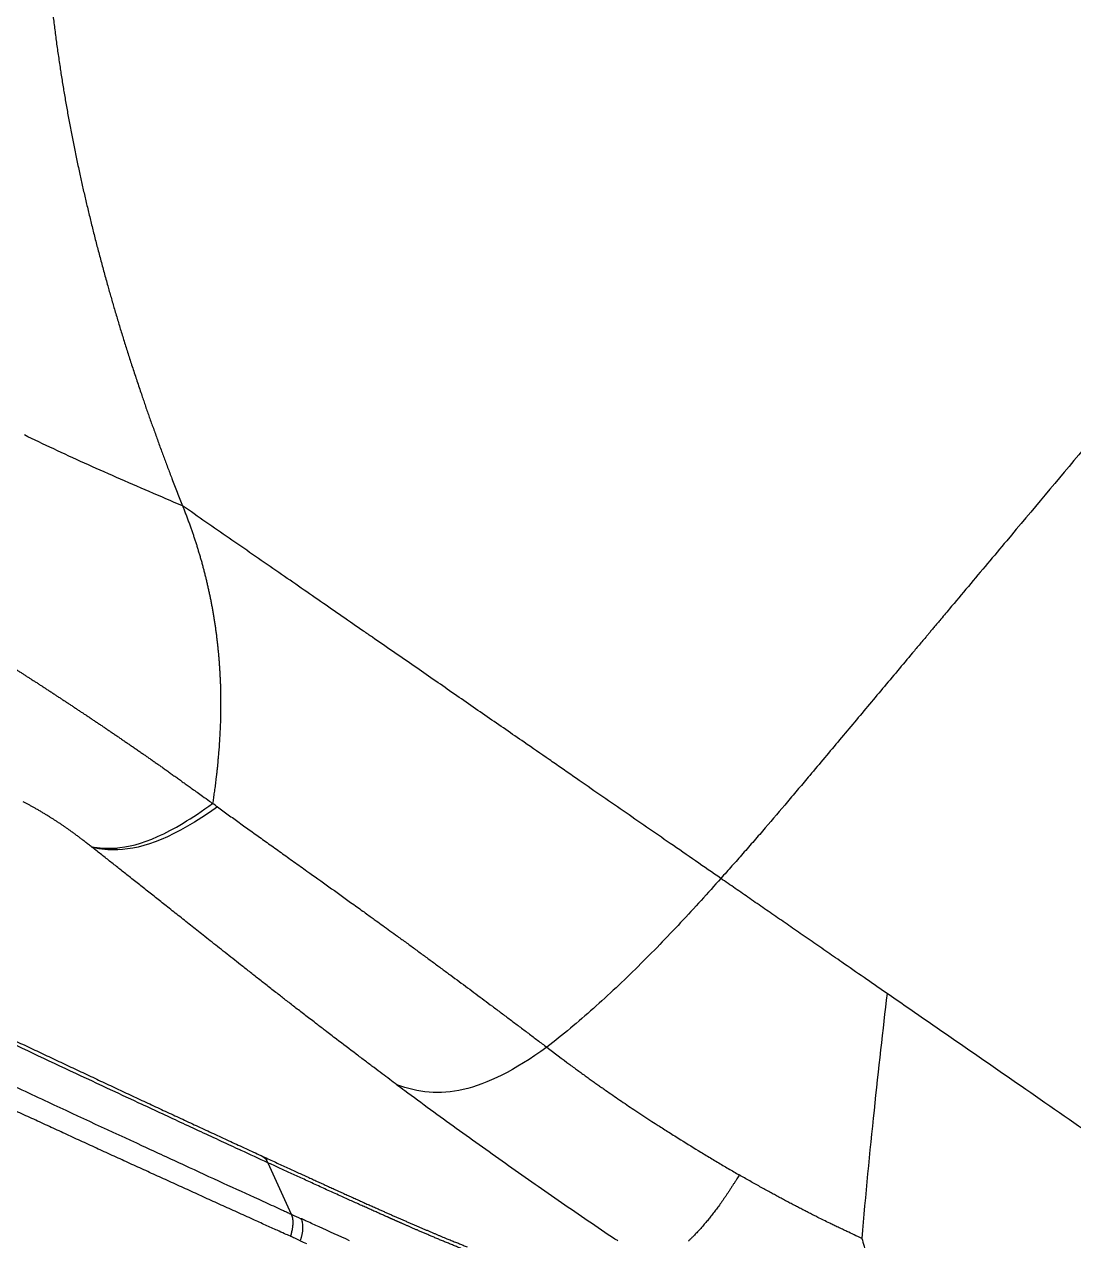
# Model space of a CAD drawing. Extents: x -50 to 28, y -10 to 124.
# Drawn here: x -37.56 to -27.64, y 47.51 to 59 of the extents above; entities that cross this region are included whole.
import ezdxf

# ---------------------------------------------------------------- set-up
doc = ezdxf.new("R2010")
doc.units = 0
doc.header["$MEASUREMENT"] = 0
doc.layers.add('GEOMETRY', color=2, linetype='Continuous', lineweight=25)

# ---------------------------------------------------------------- blocks, each defined once
blk = doc.blocks.new('2026 EXCURSION-ENTICE')
at = {"layer": 'GEOMETRY'}
blk.add_line((-20.861, -27.051), (-20.884, -27.035), dxfattribs=at)
at = {"layer": 'GEOMETRY', "flags": 128}
blk.add_lwpolyline([(-23.777, -30.683), (-23.666, -30.927), (-23.555, -31.17)], dxfattribs=at)
at = {"layer": 'GEOMETRY'}
for points, knots in [([(36.643, -38.985), (36.643, -38.954), (36.643, -38.921), (36.643, -38.852), (36.643, -38.816), (36.643, -38.704), (36.643, -38.626), (36.643, -38.472), (36.643, -38.396), (36.643, -38.292), (36.643, -38.259), (36.643, -38.196), (36.643, -38.166), (36.643, -38.111), (36.643, -38.085), (36.643, -38.037), (36.643, -38.014), (36.643, -37.969), (36.643, -37.946), (36.643, -37.902), (36.643, -37.879), (36.643, -37.767), (36.643, -37.678), (36.643, -37.23), (36.643, -36.871), (36.642, -36.148), (36.642, -35.785), (36.641, -35.053), (36.64, -34.685), (36.636, -33.578), (36.633, -32.836), (36.626, -31.733), (36.623, -31.367), (36.617, -30.639), (36.614, -30.277), (36.607, -29.558), (36.604, -29.2), (36.595, -28.484), (36.591, -28.127), (36.577, -27.054), (36.566, -26.339), (36.528, -24.198), (36.497, -22.774), (36.438, -20.634), (36.416, -19.92), (36.38, -18.848), (36.367, -18.49), (36.341, -17.775), (36.327, -17.417), (36.297, -16.702), (36.282, -16.344), (36.249, -15.628), (36.232, -15.269), (36.196, -14.553), (36.177, -14.195), (36.137, -13.479), (36.116, -13.121), (36.049, -12.049), (35.999, -11.335), (35.881, -9.907), (35.813, -9.194), (35.723, -8.393), (35.713, -8.304), (35.697, -8.17), (35.692, -8.126), (35.682, -8.037), (35.677, -7.992), (35.665, -7.903), (35.659, -7.858), (35.645, -7.768), (35.637, -7.724), (35.621, -7.636), (35.613, -7.592), (35.595, -7.504), (35.585, -7.459), (35.492, -7.062), (35.374, -6.717), (35.071, -6.059), (34.886, -5.746), (34.456, -5.162), (34.212, -4.892), (33.673, -4.406), (33.379, -4.191), (32.753, -3.824), (32.422, -3.672), (31.907, -3.497), (31.732, -3.448), (31.467, -3.387), (31.379, -3.369), (31.245, -3.345), (31.2, -3.337), (31.11, -3.324), (31.065, -3.318), (30.998, -3.309), (30.976, -3.306), (30.931, -3.301), (30.909, -3.299), (30.864, -3.293), (30.842, -3.291), (30.796, -3.285), (30.773, -3.283), (30.702, -3.274), (30.653, -3.269), (30.554, -3.258), (30.505, -3.252), (30.435, -3.244), (30.411, -3.242), (30.366, -3.237), (30.344, -3.234), (30.277, -3.227), (30.232, -3.222), (30.099, -3.208), (30.01, -3.198), (29.208, -3.116), (28.494, -3.054), (27.066, -2.944), (26.352, -2.898), (25.459, -2.845), (25.28, -2.835), (24.922, -2.815), (24.744, -2.806), (24.208, -2.777), (23.852, -2.76), (23.144, -2.726), (22.791, -2.71), (22.088, -2.679), (21.737, -2.665), (21.036, -2.637), (20.684, -2.624), (19.979, -2.599), (19.625, -2.587), (18.914, -2.564), (18.557, -2.554), (17.841, -2.533), (17.484, -2.523), (16.41, -2.495), (15.694, -2.478), (14.261, -2.448), (13.544, -2.435), (12.109, -2.411), (11.392, -2.401), (9.959, -2.383), (9.243, -2.375), (8.169, -2.366), (7.811, -2.363), (7.274, -2.359), (7.095, -2.358), (6.734, -2.356), (6.552, -2.355), (6.182, -2.353), (5.995, -2.352), (5.617, -2.35), (5.425, -2.349), (4.845, -2.347), (4.451, -2.346), (3.863, -2.344), (3.668, -2.344), (3.279, -2.343), (3.087, -2.343), (2.706, -2.342), (2.518, -2.342), (2.146, -2.341), (1.963, -2.341), (1.6, -2.34), (1.42, -2.34), (1.062, -2.34), (0.884, -2.34), (0.347, -2.34), (-0.011, -2.34), (-1.085, -2.34), (-1.8, -2.34), (-3.232, -2.343), (-3.947, -2.344), (-5.379, -2.349), (-6.094, -2.352), (-7.526, -2.361), (-8.241, -2.366), (-9.674, -2.38), (-10.391, -2.388), (-11.827, -2.407), (-12.546, -2.418), (-13.983, -2.443), (-14.701, -2.457), (-16.136, -2.488), (-16.853, -2.506), (-17.747, -2.53), (-17.926, -2.535), (-18.284, -2.546), (-18.463, -2.551), (-18.999, -2.567), (-19.355, -2.578), (-20.064, -2.602), (-20.415, -2.615), (-21.116, -2.641), (-21.464, -2.654), (-22.161, -2.683), (-22.51, -2.697), (-23.209, -2.729), (-23.561, -2.745), (-24.268, -2.78), (-24.623, -2.799), (-25.159, -2.828), (-25.338, -2.838), (-25.695, -2.859), (-25.874, -2.87), (-26.41, -2.903), (-26.768, -2.926), (-27.483, -2.976), (-27.841, -3.003), (-28.557, -3.061), (-28.914, -3.092), (-29.45, -3.142), (-29.628, -3.16), (-29.895, -3.187), (-29.984, -3.196), (-30.118, -3.21), (-30.163, -3.215), (-30.229, -3.222), (-30.252, -3.224), (-30.297, -3.229), (-30.321, -3.232), (-30.391, -3.239), (-30.44, -3.245), (-30.54, -3.256), (-30.59, -3.262), (-30.688, -3.273), (-30.735, -3.278), (-30.827, -3.289), (-30.871, -3.294), (-30.938, -3.302), (-30.96, -3.305), (-31.005, -3.31), (-31.027, -3.313), (-31.095, -3.322), (-31.14, -3.328), (-31.274, -3.349), (-31.363, -3.366), (-31.807, -3.459), (-32.154, -3.569), (-32.819, -3.858), (-33.137, -4.036), (-33.731, -4.452), (-34.006, -4.691), (-34.503, -5.218), (-34.725, -5.507), (-35.106, -6.124), (-35.265, -6.452), (-35.451, -6.963), (-35.505, -7.136), (-35.572, -7.401), (-35.592, -7.49), (-35.619, -7.624), (-35.627, -7.668), (-35.639, -7.735), (-35.643, -7.758), (-35.65, -7.802), (-35.654, -7.825), (-35.66, -7.869), (-35.663, -7.89), (-35.669, -7.933), (-35.672, -7.955), (-35.677, -8), (-35.68, -8.022), (-35.685, -8.067), (-35.688, -8.089), (-35.701, -8.2), (-35.711, -8.289), (-35.742, -8.556), (-35.761, -8.734), (-35.855, -9.624), (-35.919, -10.338), (-36.03, -11.766), (-36.078, -12.481), (-36.163, -13.91), (-36.201, -14.625), (-36.27, -16.055), (-36.301, -16.77), (-36.358, -18.201), (-36.383, -18.916), (-36.43, -20.345), (-36.45, -21.059), (-36.488, -22.485), (-36.505, -23.197), (-36.535, -24.622), (-36.549, -25.335), (-36.572, -26.763), (-36.583, -27.478), (-36.594, -28.372), (-36.596, -28.551), (-36.6, -28.909), (-36.602, -29.088), (-36.608, -29.625), (-36.612, -29.985), (-36.618, -30.708), (-36.621, -31.072), (-36.626, -31.804), (-36.629, -32.173), (-36.635, -33.282), (-36.638, -34.026), (-36.641, -35.133), (-36.642, -35.5), (-36.643, -36.23), (-36.643, -36.592), (-36.643, -37.313), (-36.643, -37.671), (-36.643, -38.074), (-36.643, -38.119), (-36.643, -38.208), (-36.643, -38.252), (-36.643, -38.338), (-36.643, -38.381), (-36.643, -38.463), (-36.643, -38.502), (-36.643, -38.619), (-36.643, -38.692), (-36.643, -38.837), (-36.643, -38.909), (-36.643, -38.985)], [0, 0, 0, 0, 0.000488, 0.000488, 0.000977, 0.000977, 0.001953, 0.001953, 0.00293, 0.00293, 0.003418, 0.003418, 0.003906, 0.003906, 0.004395, 0.004395, 0.004883, 0.004883, 0.005371, 0.005371, 0.005859, 0.005859, 0.007813, 0.007813, 0.015625, 0.015625, 0.023438, 0.023438, 0.03125, 0.03125, 0.046875, 0.046875, 0.054688, 0.054688, 0.0625, 0.0625, 0.070313, 0.070313, 0.078125, 0.078125, 0.09375, 0.09375, 0.125, 0.125, 0.140625, 0.140625, 0.148438, 0.148438, 0.15625, 0.15625, 0.164063, 0.164063, 0.171875, 0.171875, 0.179688, 0.179688, 0.1875, 0.1875, 0.203125, 0.203125, 0.21875, 0.21875, 0.220703, 0.220703, 0.22168, 0.22168, 0.222656, 0.222656, 0.223633, 0.223633, 0.224609, 0.224609, 0.225586, 0.225586, 0.226563, 0.226563, 0.234375, 0.234375, 0.242188, 0.242188, 0.25, 0.25, 0.257813, 0.257813, 0.265625, 0.265625, 0.269531, 0.269531, 0.271484, 0.271484, 0.272461, 0.272461, 0.273438, 0.273438, 0.273926, 0.273926, 0.274414, 0.274414, 0.274902, 0.274902, 0.275391, 0.275391, 0.276367, 0.276367, 0.277344, 0.277344, 0.277832, 0.277832, 0.27832, 0.27832, 0.279297, 0.279297, 0.28125, 0.28125, 0.296875, 0.296875, 0.3125, 0.3125, 0.316406, 0.316406, 0.320313, 0.320313, 0.328125, 0.328125, 0.335938, 0.335938, 0.34375, 0.34375, 0.351563, 0.351563, 0.359375, 0.359375, 0.367188, 0.367188, 0.375, 0.375, 0.390625, 0.390625, 0.40625, 0.40625, 0.421875, 0.421875, 0.4375, 0.4375, 0.445313, 0.445313, 0.449219, 0.449219, 0.453125, 0.453125, 0.457031, 0.457031, 0.460938, 0.460938, 0.46875, 0.46875, 0.472656, 0.472656, 0.476563, 0.476563, 0.480469, 0.480469, 0.484375, 0.484375, 0.488281, 0.488281, 0.492188, 0.492188, 0.5, 0.5, 0.515625, 0.515625, 0.53125, 0.53125, 0.546875, 0.546875, 0.5625, 0.5625, 0.578125, 0.578125, 0.59375, 0.59375, 0.609375, 0.609375, 0.625, 0.625, 0.628906, 0.628906, 0.632813, 0.632813, 0.640625, 0.640625, 0.648438, 0.648438, 0.65625, 0.65625, 0.664063, 0.664063, 0.671875, 0.671875, 0.679688, 0.679688, 0.683594, 0.683594, 0.6875, 0.6875, 0.695313, 0.695313, 0.703125, 0.703125, 0.710938, 0.710938, 0.714844, 0.714844, 0.716797, 0.716797, 0.717773, 0.717773, 0.718262, 0.718262, 0.71875, 0.71875, 0.719727, 0.719727, 0.720703, 0.720703, 0.72168, 0.72168, 0.722656, 0.722656, 0.723145, 0.723145, 0.723633, 0.723633, 0.724609, 0.724609, 0.726563, 0.726563, 0.734375, 0.734375, 0.742188, 0.742188, 0.75, 0.75, 0.757813, 0.757813, 0.765625, 0.765625, 0.769531, 0.769531, 0.771484, 0.771484, 0.772461, 0.772461, 0.772949, 0.772949, 0.773438, 0.773438, 0.773926, 0.773926, 0.774414, 0.774414, 0.774902, 0.774902, 0.775391, 0.775391, 0.777344, 0.777344, 0.78125, 0.78125, 0.796875, 0.796875, 0.8125, 0.8125, 0.828125, 0.828125, 0.84375, 0.84375, 0.859375, 0.859375, 0.875, 0.875, 0.890625, 0.890625, 0.90625, 0.90625, 0.921875, 0.921875, 0.925781, 0.925781, 0.929688, 0.929688, 0.9375, 0.9375, 0.945313, 0.945313, 0.953125, 0.953125, 0.96875, 0.96875, 0.976563, 0.976563, 0.984375, 0.984375, 0.992188, 0.992188, 0.993164, 0.993164, 0.994141, 0.994141, 0.995117, 0.995117, 0.996094, 0.996094, 0.998047, 0.998047, 1, 1, 1, 1]), ([(-11.697, -18.729), (-11.757, -18.801), (-11.818, -18.873), (-11.939, -19.018), (-12, -19.09), (-12.182, -19.308), (-12.304, -19.453), (-12.547, -19.743), (-12.669, -19.887), (-12.911, -20.176), (-13.033, -20.321), (-13.276, -20.611), (-13.397, -20.756), (-13.641, -21.046), (-13.763, -21.191), (-14.006, -21.481), (-14.127, -21.626), (-14.37, -21.915), (-14.491, -22.059), (-14.673, -22.277), (-14.734, -22.349), (-14.855, -22.494), (-14.916, -22.566), (-15.038, -22.711), (-15.099, -22.784), (-15.221, -22.929), (-15.282, -23.001), (-15.585, -23.363), (-15.827, -23.651), (-16.31, -24.227), (-16.552, -24.516), (-16.915, -24.948), (-17.036, -25.092), (-17.217, -25.307), (-17.277, -25.379), (-17.367, -25.487), (-17.398, -25.523), (-17.435, -25.568), (-17.443, -25.577), (-17.459, -25.596), (-17.467, -25.606), (-17.484, -25.626), (-17.493, -25.636), (-17.509, -25.656), (-17.517, -25.665), (-17.525, -25.674)], [0, 0, 0, 0, 0.03125, 0.03125, 0.0625, 0.0625, 0.125, 0.125, 0.1875, 0.1875, 0.25, 0.25, 0.3125, 0.3125, 0.375, 0.375, 0.4375, 0.4375, 0.5, 0.5, 0.53125, 0.53125, 0.5625, 0.5625, 0.59375, 0.59375, 0.625, 0.625, 0.75, 0.75, 0.875, 0.875, 0.9375, 0.9375, 0.96875, 0.96875, 0.984375, 0.984375, 0.988281, 0.988281, 0.992188, 0.992188, 0.996094, 0.996094, 1, 1, 1, 1]), ([(-25.857, -19.343), (-25.855, -19.364), (-25.852, -19.407), (-25.846, -19.471), (-25.84, -19.535), (-25.834, -19.6), (-25.827, -19.665), (-25.82, -19.73), (-25.812, -19.796), (-25.805, -19.861), (-25.797, -19.927), (-25.788, -19.993), (-25.78, -20.06), (-25.771, -20.126), (-25.761, -20.193), (-25.751, -20.26), (-25.745, -20.305), (-25.741, -20.328)], [0, 0, 0, 0, 0.0652682, 0.1307499, 0.196442, 0.2623415, 0.3284451, 0.3947497, 0.461252, 0.5279489, 0.5948371, 0.6619134, 0.7291743, 0.7966168, 0.8642374, 0.9320329, 1, 1, 1, 1]), ([(-25.741, -20.328), (-25.738, -20.348), (-25.732, -20.389), (-25.722, -20.451), (-25.712, -20.513), (-25.702, -20.575), (-25.691, -20.638), (-25.68, -20.7), (-25.669, -20.763), (-25.657, -20.826), (-25.645, -20.89), (-25.633, -20.954), (-25.621, -21.017), (-25.608, -21.081), (-25.595, -21.146), (-25.582, -21.21), (-25.568, -21.275), (-25.558, -21.318), (-25.554, -21.34)], [0, 0, 0, 0, 0.060991, 0.122197, 0.183616, 0.245244, 0.307078, 0.369115, 0.431352, 0.493786, 0.556415, 0.619234, 0.682242, 0.745434, 0.808809, 0.872364, 0.936095, 1, 1, 1, 1]), ([(-25.554, -21.34), (-25.55, -21.359), (-25.541, -21.398), (-25.528, -21.458), (-25.514, -21.517), (-25.5, -21.577), (-25.486, -21.637), (-25.472, -21.697), (-25.457, -21.758), (-25.442, -21.818), (-25.427, -21.88), (-25.412, -21.941), (-25.396, -22.003), (-25.38, -22.065), (-25.363, -22.127), (-25.346, -22.19), (-25.329, -22.253), (-25.312, -22.316), (-25.3, -22.358), (-25.294, -22.38)], [0, 0, 0, 0, 0.056458, 0.113227, 0.170305, 0.227688, 0.285373, 0.343356, 0.401635, 0.460205, 0.519065, 0.578211, 0.637641, 0.69735, 0.757336, 0.817597, 0.87813, 0.938932, 1, 1, 1, 1]), ([(-25.294, -22.38), (-25.289, -22.398), (-25.279, -22.434), (-25.263, -22.49), (-25.247, -22.545), (-25.231, -22.601), (-25.214, -22.658), (-25.197, -22.715), (-25.18, -22.773), (-25.162, -22.831), (-25.144, -22.889), (-25.126, -22.948), (-25.107, -23.007), (-25.088, -23.067), (-25.069, -23.127), (-25.049, -23.187), (-25.029, -23.248), (-25.009, -23.309), (-24.988, -23.371), (-24.974, -23.412), (-24.967, -23.432)], [0, 0, 0, 0, 0.05163, 0.10374, 0.156326, 0.209385, 0.262912, 0.316905, 0.37136, 0.426274, 0.481644, 0.537466, 0.593738, 0.650456, 0.707619, 0.765222, 0.823264, 0.881743, 0.940656, 1, 1, 1, 1]), ([(-24.967, -23.432), (-24.962, -23.449), (-24.95, -23.483), (-24.933, -23.534), (-24.915, -23.585), (-24.897, -23.637), (-24.878, -23.689), (-24.859, -23.742), (-24.84, -23.795), (-24.821, -23.849), (-24.801, -23.903), (-24.788, -23.939), (-24.781, -23.958)], [0, 0, 0, 0, 0.094965, 0.191062, 0.288286, 0.386632, 0.486094, 0.586669, 0.688351, 0.791137, 0.895021, 1, 1, 1, 1]), ([(-24.781, -23.958), (-24.775, -23.974), (-24.762, -24.008), (-24.743, -24.059), (-24.724, -24.111), (-24.704, -24.164), (-24.682, -24.221), (-24.658, -24.282), (-24.633, -24.346), (-24.608, -24.411), (-24.591, -24.454), (-24.582, -24.475)], [0, 0, 0, 0, 0.096291, 0.194308, 0.294042, 0.395488, 0.49864, 0.621837, 0.748984, 0.87463, 1, 1, 1, 1]), ([(-24.572, -24.503), (-24.567, -24.515), (-24.557, -24.54), (-24.543, -24.578), (-24.529, -24.616), (-24.515, -24.653), (-24.506, -24.678), (-24.502, -24.691)], [0, 0, 0, 0, 0.2011791, 0.4017618, 0.6017549, 0.8011653, 1, 1, 1, 1]), ([(-24.502, -24.691), (-24.498, -24.702), (-24.49, -24.726), (-24.478, -24.76), (-24.466, -24.795), (-24.455, -24.83), (-24.444, -24.865), (-24.437, -24.888), (-24.434, -24.9)], [0, 0, 0, 0, 0.166751, 0.333461, 0.500135, 0.666778, 0.833398, 1, 1, 1, 1]), ([(-24.434, -24.9), (-24.43, -24.911), (-24.423, -24.935), (-24.413, -24.971), (-24.402, -25.007), (-24.392, -25.044), (-24.383, -25.08), (-24.373, -25.117), (-24.364, -25.153), (-24.355, -25.19), (-24.347, -25.227), (-24.338, -25.264), (-24.333, -25.289), (-24.33, -25.302)], [0, 0, 0, 0, 0.08888, 0.178155, 0.267829, 0.357906, 0.44839, 0.539286, 0.630595, 0.722319, 0.814459, 0.907019, 1, 1, 1, 1]), ([(-22.872, -25.659), (-23.005, -25.567), (-23.14, -25.474), (-23.416, -25.283), (-23.557, -25.185), (-23.701, -25.085)], [0, 0, 0, 0, 0.5, 0.5, 1, 1, 1, 1]), ([(-24.33, -25.302), (-24.328, -25.314), (-24.323, -25.339), (-24.315, -25.376), (-24.308, -25.413), (-24.301, -25.451), (-24.294, -25.489), (-24.288, -25.528), (-24.282, -25.567), (-24.276, -25.606), (-24.27, -25.645), (-24.267, -25.671), (-24.265, -25.685)], [0, 0, 0, 0, 0.095576, 0.192125, 0.289649, 0.388153, 0.48764, 0.588116, 0.689584, 0.79205, 0.89552, 1, 1, 1, 1]), ([(-24.265, -25.685), (-24.263, -25.696), (-24.261, -25.719), (-24.256, -25.753), (-24.253, -25.788), (-24.249, -25.824), (-24.245, -25.859), (-24.242, -25.896), (-24.239, -25.933), (-24.236, -25.97), (-24.234, -26.008), (-24.232, -26.033), (-24.231, -26.046)], [0, 0, 0, 0, 0.092736, 0.187069, 0.283005, 0.38055, 0.47971, 0.580492, 0.682903, 0.786952, 0.892648, 1, 1, 1, 1]), ([(-22.059, -26.222), (-22.175, -26.141), (-22.294, -26.059), (-22.537, -25.891), (-22.662, -25.805), (-22.788, -25.717)], [0, 0, 0, 0, 0.5, 0.5, 1, 1, 1, 1]), ([(-17.525, -25.674), (-17.53, -25.682), (-17.536, -25.689), (-17.548, -25.703), (-17.566, -25.724), (-17.607, -25.773), (-17.643, -25.815), (-17.714, -25.9), (-17.761, -25.956), (-17.902, -26.125), (-17.997, -26.237), (-18.138, -26.405), (-18.185, -26.462), (-18.279, -26.574), (-18.326, -26.629), (-18.42, -26.742), (-18.467, -26.798), (-18.562, -26.911), (-18.609, -26.967), (-18.656, -27.023)], [0, 0, 0, 0, 0.015625, 0.015625, 0.03125, 0.0625, 0.125, 0.125, 0.25, 0.25, 0.5, 0.5, 0.625, 0.625, 0.75, 0.75, 0.875, 0.875, 1, 1, 1, 1]), ([(-26.281, -25.942), (-26.272, -25.947), (-26.256, -25.957), (-26.231, -25.973), (-26.206, -25.989), (-26.18, -26.005), (-26.155, -26.022), (-26.129, -26.038), (-26.103, -26.055), (-26.076, -26.072), (-26.05, -26.089), (-26.023, -26.106), (-25.996, -26.124), (-25.968, -26.141), (-25.941, -26.159), (-25.913, -26.177), (-25.885, -26.196), (-25.857, -26.214), (-25.829, -26.232), (-25.81, -26.245), (-25.8, -26.251)], [0, 0, 0, 0, 0.0526033, 0.1055568, 0.1588609, 0.2125156, 0.2665208, 0.3208763, 0.3755816, 0.4306359, 0.4860384, 0.5417877, 0.5978822, 0.6543199, 0.7110985, 0.7682153, 0.8256674, 0.8834514, 0.9415636, 1, 1, 1, 1]), ([(-24.231, -26.046), (-24.231, -26.057), (-24.23, -26.08), (-24.228, -26.114), (-24.226, -26.15), (-24.225, -26.187), (-24.224, -26.225), (-24.224, -26.264), (-24.223, -26.304), (-24.223, -26.345), (-24.223, -26.372), (-24.223, -26.386)], [0, 0, 0, 0, 0.09664, 0.196864, 0.300682, 0.408109, 0.519161, 0.633856, 0.752212, 0.874252, 1, 1, 1, 1]), ([(-25.8, -26.251), (-25.791, -26.257), (-25.774, -26.269), (-25.747, -26.286), (-25.72, -26.304), (-25.692, -26.322), (-25.665, -26.34), (-25.637, -26.358), (-25.61, -26.377), (-25.582, -26.395), (-25.554, -26.414), (-25.535, -26.426), (-25.526, -26.432)], [0, 0, 0, 0, 0.097362, 0.195334, 0.293908, 0.393076, 0.492828, 0.593155, 0.694047, 0.795493, 0.897481, 1, 1, 1, 1]), ([(-21.356, -26.708), (-21.47, -26.63), (-21.586, -26.549), (-21.762, -26.428), (-21.821, -26.387), (-21.939, -26.305), (-21.999, -26.264), (-22.059, -26.222)], [0, 0, 0, 0, 0.5, 0.5, 0.75, 0.75, 1, 1, 1, 1]), ([(-25.526, -26.432), (-25.516, -26.439), (-25.498, -26.451), (-25.469, -26.47), (-25.441, -26.489), (-25.412, -26.509), (-25.383, -26.528), (-25.354, -26.547), (-25.325, -26.567), (-25.296, -26.587), (-25.276, -26.6), (-25.267, -26.606)], [0, 0, 0, 0, 0.108402, 0.217522, 0.327344, 0.43785, 0.549024, 0.660846, 0.773296, 0.886355, 1, 1, 1, 1]), ([(-24.223, -26.386), (-24.223, -26.398), (-24.223, -26.423), (-24.224, -26.462), (-24.225, -26.505), (-24.226, -26.534), (-24.227, -26.549)], [0, 0, 0, 0, 0.215124, 0.453418, 0.714996, 1, 1, 1, 1]), ([(-25.267, -26.606), (-25.257, -26.613), (-25.236, -26.627), (-25.205, -26.648), (-25.174, -26.669), (-25.143, -26.691), (-25.112, -26.712), (-25.08, -26.734), (-25.048, -26.756), (-25.016, -26.778), (-24.984, -26.8), (-24.963, -26.815), (-24.952, -26.822)], [0, 0, 0, 0, 0.096132, 0.193204, 0.291187, 0.390054, 0.489773, 0.590313, 0.691641, 0.793722, 0.896521, 1, 1, 1, 1]), ([(-24.235, -26.707), (-24.236, -26.719), (-24.237, -26.741), (-24.239, -26.773), (-24.242, -26.802), (-24.244, -26.828), (-24.246, -26.852), (-24.247, -26.866), (-24.248, -26.873)], [0, 0, 0, 0, 0.205617, 0.395748, 0.570322, 0.729268, 0.872516, 1, 1, 1, 1]), ([(-20.884, -27.035), (-20.923, -27.008), (-20.962, -26.981), (-21.04, -26.927), (-21.079, -26.9), (-21.197, -26.818), (-21.276, -26.764), (-21.356, -26.708)], [0, 0, 0, 0, 0.25, 0.25, 0.5, 0.5, 1, 1, 1, 1]), ([(-24.952, -26.822), (-24.942, -26.829), (-24.923, -26.843), (-24.893, -26.863), (-24.863, -26.884), (-24.833, -26.906), (-24.802, -26.927), (-24.782, -26.941), (-24.772, -26.948)], [0, 0, 0, 0, 0.161228, 0.324741, 0.490461, 0.658303, 0.82818, 1, 1, 1, 1]), ([(-24.248, -26.873), (-24.249, -26.885), (-24.251, -26.908), (-24.254, -26.942), (-24.258, -26.975), (-24.26, -26.996), (-24.261, -27.007)], [0, 0, 0, 0, 0.25944, 0.512606, 0.75947, 1, 1, 1, 1]), ([(-24.772, -26.948), (-24.761, -26.956), (-24.739, -26.971), (-24.707, -26.995), (-24.673, -27.019), (-24.638, -27.043), (-24.603, -27.069), (-24.579, -27.086), (-24.567, -27.094)], [0, 0, 0, 0, 0.1541811, 0.3136318, 0.4781559, 0.6475437, 0.8215712, 1, 1, 1, 1]), ([(-24.261, -27.007), (-24.263, -27.017), (-24.265, -27.038), (-24.269, -27.069), (-24.273, -27.098), (-24.276, -27.128), (-24.28, -27.156), (-24.284, -27.184), (-24.288, -27.21), (-24.291, -27.237), (-24.295, -27.262), (-24.298, -27.279), (-24.299, -27.287)], [0, 0, 0, 0, 0.108654, 0.215413, 0.320271, 0.423216, 0.524239, 0.623326, 0.720461, 0.815628, 0.908813, 1, 1, 1, 1]), ([(-24.567, -27.094), (-24.555, -27.103), (-24.529, -27.121), (-24.489, -27.15), (-24.443, -27.183), (-24.411, -27.206), (-24.394, -27.218)], [0, 0, 0, 0, 0.2046757, 0.4406011, 0.7062921, 1, 1, 1, 1]), ([(-20.419, -27.357), (-20.492, -27.307), (-20.565, -27.256), (-20.713, -27.154), (-20.787, -27.103), (-20.861, -27.051)], [0, 0, 0, 0, 0.5, 0.5, 1, 1, 1, 1]), ([(-18.656, -27.023), (-18.691, -27.064), (-18.726, -27.106), (-18.796, -27.189), (-18.831, -27.231), (-18.866, -27.272)], [0, 0, 0, 0, 0.5, 0.5, 1, 1, 1, 1]), ([(-25.976, -27.333), (-25.98, -27.331), (-25.989, -27.326), (-26.002, -27.319), (-26.014, -27.312), (-26.027, -27.305), (-26.04, -27.298), (-26.052, -27.291), (-26.064, -27.285), (-26.077, -27.278), (-26.085, -27.274), (-26.089, -27.272)], [0, 0, 0, 0, 0.1102, 0.220526, 0.331022, 0.441732, 0.552699, 0.663966, 0.775577, 0.887575, 1, 1, 1, 1]), ([(-25.85, -27.408), (-25.855, -27.405), (-25.864, -27.399), (-25.878, -27.391), (-25.892, -27.382), (-25.906, -27.374), (-25.92, -27.365), (-25.934, -27.357), (-25.948, -27.349), (-25.962, -27.341), (-25.971, -27.336), (-25.976, -27.333)], [0, 0, 0, 0, 0.108737, 0.21793, 0.327638, 0.437922, 0.54884, 0.660451, 0.772811, 0.885976, 1, 1, 1, 1]), ([(-24.253, -27.32), (-24.236, -27.332), (-24.202, -27.357), (-24.151, -27.394), (-24.099, -27.431), (-24.046, -27.469), (-23.993, -27.508), (-23.938, -27.547), (-23.882, -27.587), (-23.826, -27.627), (-23.769, -27.668), (-23.711, -27.709), (-23.652, -27.752), (-23.592, -27.794), (-23.531, -27.838), (-23.469, -27.882), (-23.428, -27.912), (-23.407, -27.927)], [0, 0, 0, 0, 0.058223, 0.117692, 0.178382, 0.240271, 0.303341, 0.367576, 0.432967, 0.499513, 0.567221, 0.636111, 0.706215, 0.777583, 0.850285, 0.924411, 1, 1, 1, 1]), ([(-19.974, -27.665), (-20.049, -27.614), (-20.123, -27.562), (-20.271, -27.46), (-20.345, -27.409), (-20.419, -27.357)], [0, 0, 0, 0, 0.5, 0.5, 1, 1, 1, 1]), ([(-25.714, -27.496), (-25.718, -27.493), (-25.727, -27.487), (-25.741, -27.478), (-25.754, -27.469), (-25.768, -27.46), (-25.784, -27.449), (-25.804, -27.437), (-25.827, -27.422), (-25.842, -27.413), (-25.85, -27.408)], [0, 0, 0, 0, 0.097202, 0.194909, 0.293187, 0.392101, 0.491714, 0.660098, 0.829431, 1, 1, 1, 1]), ([(-25.645, -27.544), (-25.649, -27.542), (-25.656, -27.536), (-25.668, -27.528), (-25.679, -27.52), (-25.691, -27.512), (-25.702, -27.504), (-25.71, -27.499), (-25.714, -27.496)], [0, 0, 0, 0, 0.166689, 0.333252, 0.499778, 0.666352, 0.833064, 1, 1, 1, 1]), ([(-25.577, -27.594), (-25.582, -27.591), (-25.591, -27.584), (-25.604, -27.574), (-25.618, -27.564), (-25.631, -27.554), (-25.641, -27.548), (-25.645, -27.544)], [0, 0, 0, 0, 0.203503, 0.405119, 0.604981, 0.803228, 1, 1, 1, 1]), ([(-19.076, -27.518), (-19.111, -27.559), (-19.146, -27.6), (-19.199, -27.66), (-19.217, -27.681), (-19.252, -27.721), (-19.27, -27.741), (-19.322, -27.801), (-19.356, -27.839), (-19.408, -27.898), (-19.425, -27.917), (-19.46, -27.957), (-19.478, -27.976), (-19.496, -27.996)], [0, 0, 0, 0, 0.25, 0.25, 0.375, 0.375, 0.5, 0.5, 0.75, 0.75, 0.875, 0.875, 1, 1, 1, 1]), ([(-25.511, -27.644), (-25.515, -27.641), (-25.524, -27.634), (-25.538, -27.624), (-25.551, -27.614), (-25.564, -27.604), (-25.573, -27.597), (-25.577, -27.594)], [0, 0, 0, 0, 0.209318, 0.413889, 0.613798, 0.809136, 1, 1, 1, 1]), ([(-25.446, -27.695), (-25.458, -27.686), (-25.479, -27.669), (-25.501, -27.652), (-25.511, -27.644)], [0, 0, 0, 0, 0.543222, 1, 1, 1, 1]), ([(-25.086, -27.979), (-25.101, -27.967), (-25.13, -27.944), (-25.174, -27.91), (-25.218, -27.875), (-25.261, -27.841), (-25.304, -27.807), (-25.347, -27.773), (-25.39, -27.739), (-25.419, -27.716), (-25.433, -27.705)], [0, 0, 0, 0, 0.128248, 0.255556, 0.381929, 0.507373, 0.631896, 0.755504, 0.878203, 1, 1, 1, 1]), ([(-19.496, -27.996), (-19.575, -27.941), (-19.655, -27.886), (-19.815, -27.776), (-19.894, -27.72), (-19.974, -27.665)], [0, 0, 0, 0, 0.5, 0.5, 1, 1, 1, 1]), ([(-23.407, -27.927), (-23.338, -27.976), (-23.269, -28.025), (-23.131, -28.124), (-23.063, -28.173), (-22.995, -28.222)], [0, 0, 0, 0, 0.5, 0.5, 1, 1, 1, 1]), ([(-24.737, -28.256), (-24.754, -28.242), (-24.788, -28.216), (-24.839, -28.175), (-24.889, -28.135), (-24.939, -28.096), (-24.988, -28.057), (-25.037, -28.018), (-25.07, -27.992), (-25.086, -27.979)], [0, 0, 0, 0, 0.1473936, 0.2932619, 0.4376128, 0.580454, 0.7217934, 0.8616394, 1, 1, 1, 1]), ([(-19.496, -27.996), (-19.618, -28.134), (-19.745, -28.274), (-20.006, -28.553), (-20.14, -28.691), (-20.415, -28.963), (-20.556, -29.096), (-20.844, -29.352), (-20.991, -29.475), (-21.14, -29.592)], [0, 0, 0, 0, 0.25, 0.25, 0.5, 0.5, 0.75, 0.75, 1, 1, 1, 1]), ([(-18.353, -28.787), (-18.405, -28.751), (-18.455, -28.717), (-18.554, -28.648), (-18.603, -28.614), (-18.702, -28.546), (-18.751, -28.512), (-18.847, -28.445), (-18.894, -28.412), (-18.989, -28.347), (-19.036, -28.315), (-19.106, -28.266), (-19.129, -28.25), (-19.176, -28.218), (-19.199, -28.202), (-19.268, -28.154), (-19.313, -28.122), (-19.405, -28.059), (-19.45, -28.028), (-19.496, -27.996)], [0, 0, 0, 0, 0.125, 0.125, 0.25, 0.25, 0.375, 0.375, 0.5, 0.5, 0.625, 0.625, 0.6875, 0.6875, 0.75, 0.75, 0.875, 0.875, 1, 1, 1, 1]), ([(-24.388, -28.533), (-24.408, -28.517), (-24.448, -28.485), (-24.507, -28.439), (-24.565, -28.392), (-24.623, -28.346), (-24.68, -28.301), (-24.718, -28.271), (-24.737, -28.256)], [0, 0, 0, 0, 0.172386, 0.342471, 0.510265, 0.675777, 0.839019, 1, 1, 1, 1]), ([(-22.995, -28.222), (-22.975, -28.236), (-22.937, -28.264), (-22.882, -28.303), (-22.834, -28.338), (-22.792, -28.368), (-22.766, -28.387), (-22.754, -28.396)], [0, 0, 0, 0, 0.248951, 0.473372, 0.673329, 0.848866, 1, 1, 1, 1]), ([(-22.754, -28.396), (-22.733, -28.411), (-22.689, -28.443), (-22.622, -28.491), (-22.576, -28.525), (-22.552, -28.542)], [0, 0, 0, 0, 0.3153276, 0.6485527, 1, 1, 1, 1]), ([(-24.035, -28.812), (-24.06, -28.792), (-24.108, -28.754), (-24.18, -28.697), (-24.251, -28.641), (-24.32, -28.587), (-24.366, -28.55), (-24.388, -28.533)], [0, 0, 0, 0, 0.209206, 0.413791, 0.613774, 0.809171, 1, 1, 1, 1]), ([(-22.552, -28.542), (-22.524, -28.563), (-22.466, -28.604), (-22.381, -28.667), (-22.296, -28.729), (-22.213, -28.79), (-22.131, -28.851), (-22.049, -28.911), (-21.969, -28.97), (-21.889, -29.029), (-21.811, -29.088), (-21.733, -29.146), (-21.681, -29.185), (-21.655, -29.204)], [0, 0, 0, 0, 0.095634, 0.190417, 0.284246, 0.377058, 0.468832, 0.559579, 0.649338, 0.738175, 0.826176, 0.913442, 1, 1, 1, 1]), ([(-23.678, -29.091), (-23.71, -29.067), (-23.772, -29.018), (-23.863, -28.947), (-23.95, -28.878), (-24.007, -28.833), (-24.035, -28.812)], [0, 0, 0, 0, 0.265855, 0.521113, 0.765815, 1, 1, 1, 1]), ([(-17.925, -29.083), (-17.962, -29.058), (-17.999, -29.033), (-18.07, -28.983), (-18.106, -28.958), (-18.213, -28.884), (-18.284, -28.835), (-18.353, -28.787)], [0, 0, 0, 0, 0.25, 0.25, 0.5, 0.5, 1, 1, 1, 1]), ([(-24.215, -30.481), (-24.344, -30.422), (-24.473, -30.362), (-24.732, -30.241), (-24.863, -30.18), (-25.258, -29.996), (-25.524, -29.872), (-26.329, -29.493), (-26.876, -29.233), (-27.43, -28.966)], [0, 0, 0, 0, 0.125, 0.125, 0.25, 0.25, 0.5, 0.5, 1, 1, 1, 1]), ([(-23.315, -29.373), (-23.349, -29.346), (-23.414, -29.296), (-23.509, -29.223), (-23.596, -29.155), (-23.652, -29.112), (-23.678, -29.091)], [0, 0, 0, 0, 0.279725, 0.539586, 0.779655, 1, 1, 1, 1]), ([(-21.655, -29.204), (-21.627, -29.225), (-21.571, -29.267), (-21.486, -29.331), (-21.4, -29.395), (-21.314, -29.46), (-21.227, -29.526), (-21.169, -29.57), (-21.14, -29.592)], [0, 0, 0, 0, 0.163823, 0.328914, 0.49513, 0.662391, 0.830672, 1, 1, 1, 1]), ([(-23.129, -29.515), (-23.164, -29.488), (-23.226, -29.441), (-23.288, -29.393), (-23.315, -29.373)], [0, 0, 0, 0, 0.562856, 1, 1, 1, 1]), ([(-26.266, -29.482), (-26.241, -29.494), (-26.19, -29.519), (-26.113, -29.555), (-26.037, -29.591), (-25.961, -29.627), (-25.885, -29.663), (-25.809, -29.698), (-25.733, -29.734), (-25.658, -29.77), (-25.582, -29.805), (-25.507, -29.841), (-25.457, -29.864), (-25.432, -29.876)], [0, 0, 0, 0, 0.090844, 0.181698, 0.272563, 0.363439, 0.454328, 0.545232, 0.63615, 0.727085, 0.818038, 0.909009, 1, 1, 1, 1]), ([(-22.557, -29.946), (-22.58, -29.929), (-22.626, -29.894), (-22.698, -29.841), (-22.775, -29.783), (-22.857, -29.722), (-22.913, -29.679), (-22.942, -29.657)], [0, 0, 0, 0, 0.173676, 0.36055, 0.560588, 0.773752, 1, 1, 1, 1]), ([(-21.14, -29.592), (-21.449, -29.813), (-21.703, -29.939), (-22.157, -30.043), (-22.356, -30.021), (-22.557, -29.946)], [0, 0, 0, 0, 0.5, 0.5, 1, 1, 1, 1]), ([(-20.923, -29.755), (-20.908, -29.766), (-20.881, -29.787), (-20.839, -29.817), (-20.799, -29.846), (-20.76, -29.875), (-20.722, -29.902), (-20.686, -29.928), (-20.65, -29.953), (-20.616, -29.976), (-20.594, -29.992), (-20.583, -29.999)], [0, 0, 0, 0, 0.128033, 0.251865, 0.371467, 0.486821, 0.597922, 0.704773, 0.807389, 0.905789, 1, 1, 1, 1]), ([(-25.432, -29.876), (-25.407, -29.888), (-25.357, -29.911), (-25.282, -29.946), (-25.208, -29.981), (-25.134, -30.016), (-25.06, -30.05), (-24.986, -30.085), (-24.912, -30.119), (-24.838, -30.154), (-24.765, -30.188), (-24.691, -30.222), (-24.618, -30.256), (-24.545, -30.29), (-24.472, -30.324), (-24.399, -30.358), (-24.327, -30.391), (-24.254, -30.425), (-24.182, -30.458), (-24.11, -30.492), (-24.038, -30.525), (-23.966, -30.558), (-23.894, -30.591), (-23.847, -30.613), (-23.823, -30.624)], [0, 0, 0, 0, 0.045407, 0.090815, 0.136223, 0.181633, 0.227046, 0.272461, 0.31788, 0.363302, 0.40873, 0.454162, 0.499601, 0.545046, 0.590499, 0.635959, 0.681427, 0.726905, 0.772393, 0.817891, 0.8634, 0.908921, 0.954454, 1, 1, 1, 1]), ([(-22.483, -30.001), (-22.402, -30.06), (-22.321, -30.12), (-22.159, -30.238), (-22.078, -30.297), (-21.996, -30.356)], [0, 0, 0, 0, 0.5, 0.5, 1, 1, 1, 1]), ([(-20.583, -29.999), (-20.54, -30.03), (-20.496, -30.06), (-20.407, -30.121), (-20.362, -30.151), (-20.318, -30.181)], [0, 0, 0, 0, 0.5, 0.5, 1, 1, 1, 1]), ([(-25.641, -30.433), (-25.665, -30.422), (-25.713, -30.4), (-25.787, -30.366), (-25.86, -30.332), (-25.934, -30.298), (-26.008, -30.264), (-26.083, -30.23), (-26.158, -30.195), (-26.233, -30.16), (-26.309, -30.125), (-26.36, -30.101), (-26.385, -30.09)], [0, 0, 0, 0, 0.098442, 0.19723, 0.296364, 0.395844, 0.495673, 0.59585, 0.696378, 0.797251, 0.898461, 1, 1, 1, 1]), ([(-15.063, -31.065), (-15.307, -30.896), (-15.551, -30.727), (-16.038, -30.389), (-16.282, -30.221), (-16.523, -30.053)], [0, 0, 0, 0, 0.5, 0.5, 1, 1, 1, 1]), ([(-20.089, -30.33), (-20.073, -30.341), (-20.038, -30.363), (-19.986, -30.396), (-19.931, -30.431), (-19.894, -30.454), (-19.875, -30.466)], [0, 0, 0, 0, 0.235758, 0.480862, 0.735502, 1, 1, 1, 1]), ([(-24.745, -30.843), (-24.77, -30.832), (-24.819, -30.809), (-24.894, -30.775), (-24.968, -30.741), (-25.043, -30.707), (-25.118, -30.673), (-25.192, -30.639), (-25.267, -30.605), (-25.342, -30.571), (-25.416, -30.536), (-25.491, -30.502), (-25.566, -30.468), (-25.616, -30.445), (-25.641, -30.433)], [0, 0, 0, 0, 0.084117, 0.168087, 0.25191, 0.335589, 0.419125, 0.50252, 0.585775, 0.668891, 0.75187, 0.834714, 0.917423, 1, 1, 1, 1]), ([(-21.996, -30.356), (-21.914, -30.416), (-21.831, -30.475), (-21.666, -30.593), (-21.584, -30.651), (-21.501, -30.71)], [0, 0, 0, 0, 0.5, 0.5, 1, 1, 1, 1]), ([(-23.823, -30.624), (-23.803, -30.634), (-23.763, -30.652), (-23.704, -30.679), (-23.647, -30.706), (-23.591, -30.731), (-23.536, -30.756), (-23.501, -30.773), (-23.483, -30.781)], [0, 0, 0, 0, 0.1758867, 0.3480771, 0.5165771, 0.6813931, 0.8425317, 1, 1, 1, 1]), ([(-22.65, -31.195), (-22.661, -31.19), (-22.683, -31.18), (-22.718, -31.165), (-22.755, -31.148), (-22.794, -31.131), (-22.835, -31.112), (-22.879, -31.093), (-22.925, -31.072), (-22.974, -31.05), (-23.025, -31.027), (-23.102, -30.992), (-23.204, -30.946), (-23.328, -30.889), (-23.448, -30.834), (-23.562, -30.782), (-23.671, -30.732), (-23.742, -30.699), (-23.777, -30.683)], [0, 0, 0, 0, 0.030744, 0.063315, 0.097725, 0.13399, 0.172129, 0.21217, 0.25415, 0.298116, 0.344099, 0.392103, 0.506219, 0.615476, 0.719539, 0.818265, 0.911692, 1, 1, 1, 1]), ([(-19.686, -30.583), (-19.668, -30.593), (-19.634, -30.614), (-19.581, -30.646), (-19.529, -30.677), (-19.477, -30.708), (-19.425, -30.738), (-19.374, -30.769), (-19.339, -30.789), (-19.322, -30.799)], [0, 0, 0, 0, 0.145476, 0.290202, 0.434059, 0.576976, 0.718926, 0.859918, 1, 1, 1, 1]), ([(-23.483, -30.781), (-23.467, -30.788), (-23.436, -30.802), (-23.39, -30.823), (-23.345, -30.844), (-23.301, -30.864), (-23.257, -30.884), (-23.214, -30.904), (-23.186, -30.917), (-23.172, -30.923)], [0, 0, 0, 0, 0.148879, 0.295741, 0.440593, 0.583439, 0.724284, 0.863136, 1, 1, 1, 1]), ([(-21.501, -30.71), (-21.335, -30.826), (-21.169, -30.943), (-20.834, -31.174), (-20.666, -31.289), (-20.497, -31.403)], [0, 0, 0, 0, 0.5, 0.5, 1, 1, 1, 1]), ([(-18.741, -31.117), (-18.754, -31.11), (-18.781, -31.096), (-18.822, -31.075), (-18.864, -31.053), (-18.905, -31.031), (-18.947, -31.008), (-18.99, -30.985), (-19.049, -30.952), (-19.127, -30.909), (-19.224, -30.855), (-19.289, -30.818), (-19.322, -30.799)], [0, 0, 0, 0, 0.068419, 0.13763, 0.207637, 0.278445, 0.350058, 0.42248, 0.495716, 0.658422, 0.826506, 1, 1, 1, 1]), ([(-23.917, -31.219), (-23.942, -31.208), (-23.992, -31.185), (-24.067, -31.151), (-24.142, -31.117), (-24.217, -31.083), (-24.293, -31.049), (-24.368, -31.015), (-24.443, -30.98), (-24.518, -30.946), (-24.594, -30.912), (-24.669, -30.878), (-24.72, -30.855), (-24.745, -30.843)], [0, 0, 0, 0, 0.0916819, 0.1832037, 0.2745672, 0.3657743, 0.4568269, 0.5477268, 0.6384759, 0.7290759, 0.8195288, 0.9098362, 1, 1, 1, 1]), ([(-23.172, -30.923), (-23.157, -30.93), (-23.127, -30.943), (-23.082, -30.964), (-23.038, -30.984), (-22.995, -31.003), (-22.953, -31.022), (-22.911, -31.041), (-22.87, -31.06), (-22.83, -31.078), (-22.79, -31.095), (-22.764, -31.107), (-22.751, -31.113)], [0, 0, 0, 0, 0.105188, 0.209207, 0.312062, 0.413759, 0.514305, 0.613706, 0.711969, 0.809101, 0.905109, 1, 1, 1, 1]), ([(-19.344, -30.834), (-19.349, -30.843), (-19.359, -30.86), (-19.375, -30.884), (-19.391, -30.909), (-19.406, -30.933), (-19.422, -30.958), (-19.438, -30.981), (-19.454, -31.005), (-19.47, -31.028), (-19.486, -31.051), (-19.497, -31.066), (-19.502, -31.073)], [0, 0, 0, 0, 0.099068, 0.198328, 0.297783, 0.397439, 0.4973, 0.597376, 0.697673, 0.798202, 0.898974, 1, 1, 1, 1]), ([(-22.751, -31.113), (-22.74, -31.118), (-22.718, -31.127), (-22.686, -31.142), (-22.654, -31.156), (-22.623, -31.17), (-22.592, -31.184), (-22.561, -31.197), (-22.531, -31.21), (-22.511, -31.219), (-22.502, -31.223)], [0, 0, 0, 0, 0.129041, 0.25691, 0.383617, 0.509169, 0.633575, 0.756843, 0.878981, 1, 1, 1, 1]), ([(-19.502, -31.073), (-19.507, -31.08), (-19.516, -31.093), (-19.531, -31.113), (-19.545, -31.132), (-19.56, -31.151), (-19.575, -31.17), (-19.584, -31.183), (-19.589, -31.189)], [0, 0, 0, 0, 0.163347, 0.327995, 0.493964, 0.661272, 0.829942, 1, 1, 1, 1]), ([(-18.579, -31.2), (-18.592, -31.193), (-18.619, -31.179), (-18.659, -31.159), (-18.7, -31.138), (-18.727, -31.124), (-18.741, -31.117)], [0, 0, 0, 0, 0.247856, 0.49713, 0.747839, 1, 1, 1, 1]), ([(-23.688, -31.322), (-23.706, -31.314), (-23.743, -31.297), (-23.8, -31.272), (-23.858, -31.246), (-23.897, -31.228), (-23.917, -31.219)], [0, 0, 0, 0, 0.24188, 0.489174, 0.74188, 1, 1, 1, 1]), ([(-23.555, -31.17), (-23.555, -31.172), (-23.553, -31.176), (-23.551, -31.182), (-23.549, -31.188), (-23.547, -31.194), (-23.545, -31.201), (-23.544, -31.208), (-23.543, -31.215), (-23.542, -31.222), (-23.542, -31.229), (-23.541, -31.236), (-23.541, -31.244), (-23.541, -31.251), (-23.541, -31.258), (-23.541, -31.266), (-23.542, -31.274), (-23.543, -31.281), (-23.543, -31.289), (-23.544, -31.296), (-23.546, -31.304), (-23.547, -31.312), (-23.548, -31.319), (-23.55, -31.327), (-23.552, -31.334), (-23.553, -31.342), (-23.555, -31.349), (-23.557, -31.357), (-23.559, -31.364), (-23.562, -31.371), (-23.563, -31.376), (-23.564, -31.378)], [0, 0, 0, 0, 0.039799, 0.079219, 0.118259, 0.156919, 0.195199, 0.2331, 0.270621, 0.307762, 0.344523, 0.380904, 0.416906, 0.452528, 0.487771, 0.522633, 0.557116, 0.591219, 0.624942, 0.658286, 0.69125, 0.723834, 0.756038, 0.787862, 0.819307, 0.850372, 0.881057, 0.911362, 0.941288, 0.970834, 1, 1, 1, 1]), ([(-23.464, -31.212), (-23.458, -31.224), (-23.454, -31.237), (-23.449, -31.268), (-23.448, -31.285), (-23.45, -31.339), (-23.458, -31.38), (-23.471, -31.42)], [0, 0, 0, 0, 0.25, 0.25, 0.5, 0.5, 1, 1, 1, 1]), ([(-21.821, -31.546), (-21.828, -31.543), (-21.84, -31.538), (-21.86, -31.531), (-21.879, -31.523), (-21.899, -31.515), (-21.918, -31.507), (-21.937, -31.5), (-21.957, -31.492), (-21.976, -31.484), (-21.995, -31.476), (-22.014, -31.468), (-22.033, -31.461), (-22.052, -31.453), (-22.071, -31.445), (-22.089, -31.437), (-22.108, -31.43), (-22.126, -31.422), (-22.144, -31.414), (-22.162, -31.407), (-22.18, -31.399), (-22.197, -31.392), (-22.214, -31.384), (-22.232, -31.377), (-22.248, -31.37), (-22.265, -31.363), (-22.281, -31.356), (-22.297, -31.349), (-22.313, -31.342), (-22.329, -31.335), (-22.344, -31.329), (-22.359, -31.322), (-22.374, -31.316), (-22.388, -31.31), (-22.402, -31.304), (-22.416, -31.298), (-22.429, -31.292), (-22.442, -31.286), (-22.454, -31.281), (-22.467, -31.276), (-22.479, -31.27), (-22.49, -31.265), (-22.501, -31.26), (-22.512, -31.256), (-22.522, -31.251), (-22.532, -31.247), (-22.542, -31.243), (-22.551, -31.239), (-22.56, -31.235), (-22.568, -31.231), (-22.576, -31.227), (-22.584, -31.224), (-22.591, -31.221), (-22.598, -31.218), (-22.604, -31.215), (-22.61, -31.212), (-22.616, -31.21), (-22.621, -31.208), (-22.626, -31.205), (-22.63, -31.204), (-22.634, -31.202), (-22.638, -31.2), (-22.641, -31.199), (-22.643, -31.198), (-22.646, -31.197), (-22.647, -31.196), (-22.649, -31.195), (-22.65, -31.195), (-22.65, -31.195)], [0, 0, 0, 0, 0.028215, 0.056071, 0.083561, 0.110681, 0.137428, 0.163797, 0.189786, 0.215394, 0.240617, 0.265455, 0.289908, 0.313974, 0.337653, 0.360946, 0.383853, 0.406375, 0.428511, 0.450264, 0.471633, 0.492619, 0.513222, 0.533445, 0.553284, 0.572733, 0.591787, 0.610439, 0.628684, 0.646517, 0.663934, 0.680932, 0.697507, 0.713656, 0.729376, 0.744666, 0.759523, 0.773945, 0.787931, 0.801479, 0.814587, 0.827255, 0.839482, 0.851267, 0.862608, 0.873505, 0.883958, 0.893965, 0.903527, 0.912642, 0.92131, 0.929531, 0.937305, 0.944631, 0.951508, 0.957936, 0.963916, 0.969446, 0.974527, 0.979159, 0.98334, 0.987071, 0.990352, 0.993183, 0.995563, 0.997493, 0.998972, 1, 1, 1, 1]), ([(-22.502, -31.223), (-22.491, -31.228), (-22.47, -31.237), (-22.44, -31.25), (-22.409, -31.263), (-22.38, -31.276), (-22.35, -31.289), (-22.322, -31.301), (-22.293, -31.313), (-22.266, -31.325), (-22.238, -31.337), (-22.212, -31.348), (-22.185, -31.359), (-22.16, -31.37), (-22.134, -31.38), (-22.11, -31.391), (-22.094, -31.397), (-22.085, -31.401)], [0, 0, 0, 0, 0.070414, 0.140262, 0.209551, 0.278288, 0.346479, 0.414132, 0.481253, 0.54785, 0.61393, 0.679502, 0.744571, 0.809148, 0.873239, 0.936854, 1, 1, 1, 1]), ([(-19.589, -31.189), (-19.594, -31.195), (-19.603, -31.206), (-19.616, -31.223), (-19.63, -31.24), (-19.645, -31.256), (-19.659, -31.273), (-19.669, -31.284), (-19.673, -31.29)], [0, 0, 0, 0, 0.157167, 0.318096, 0.482813, 0.651345, 0.823728, 1, 1, 1, 1]), ([(-18.467, -31.255), (-18.486, -31.245), (-18.524, -31.227), (-18.561, -31.209), (-18.579, -31.2)], [0, 0, 0, 0, 0.5139598, 1, 1, 1, 1]), ([(-18.304, -31.333), (-18.318, -31.326), (-18.346, -31.313), (-18.388, -31.293), (-18.428, -31.274), (-18.454, -31.261), (-18.467, -31.255)], [0, 0, 0, 0, 0.261153, 0.514862, 0.761139, 1, 1, 1, 1]), ([(-23.564, -31.378), (-23.582, -31.37), (-23.623, -31.352), (-23.665, -31.333), (-23.688, -31.322)], [0, 0, 0, 0, 0.436132, 1, 1, 1, 1]), ([(-19.752, -31.374), (-19.755, -31.378), (-19.763, -31.385), (-19.774, -31.396), (-19.784, -31.406), (-19.794, -31.416), (-19.8, -31.422), (-19.804, -31.425)], [0, 0, 0, 0, 0.210121, 0.41518, 0.615181, 0.810123, 1, 1, 1, 1]), ([(-19.673, -31.29), (-19.677, -31.294), (-19.686, -31.304), (-19.698, -31.317), (-19.711, -31.331), (-19.724, -31.345), (-19.738, -31.36), (-19.747, -31.369), (-19.752, -31.374)], [0, 0, 0, 0, 0.148338, 0.30394, 0.46685, 0.637119, 0.814812, 1, 1, 1, 1]), ([(-18.164, -31.398), (-18.188, -31.387), (-18.235, -31.365), (-18.281, -31.343), (-18.304, -31.333)], [0, 0, 0, 0, 0.521714, 1, 1, 1, 1]), ([(-22.085, -31.401), (-22.079, -31.404), (-22.065, -31.409), (-22.044, -31.418), (-22.024, -31.426), (-22.005, -31.434), (-21.985, -31.441), (-21.966, -31.449), (-21.948, -31.456), (-21.93, -31.464), (-21.912, -31.471), (-21.9, -31.475), (-21.894, -31.477)], [0, 0, 0, 0, 0.102473, 0.204367, 0.305693, 0.40646, 0.506682, 0.606368, 0.705532, 0.804183, 0.902335, 1, 1, 1, 1]), ([(-18.164, -31.398), (-18.156, -31.423), (-18.142, -31.471), (-18.122, -31.542), (-18.102, -31.609), (-18.082, -31.674), (-18.064, -31.736), (-18.052, -31.776), (-18.046, -31.796)], [0, 0, 0, 0, 0.184055, 0.36111, 0.531198, 0.694352, 0.850608, 1, 1, 1, 1])]:
    blk.add_open_spline(points, degree=3, knots=knots, dxfattribs=at)
for points in [[(-25.801, -23.937), (-25.896, -23.893), (-25.989, -23.848), (-26.078, -23.804)], [(-25.51, -24.071), (-25.609, -24.026), (-25.706, -23.981), (-25.801, -23.937)], [(-25.208, -24.205), (-25.31, -24.16), (-25.411, -24.115), (-25.51, -24.071)], [(-24.897, -24.34), (-25.002, -24.295), (-25.105, -24.25), (-25.208, -24.205)], [(-24.582, -24.475), (-24.688, -24.43), (-24.793, -24.385), (-24.897, -24.34)], [(-24.582, -24.475), (-24.579, -24.484), (-24.575, -24.494), (-24.572, -24.503)], [(-24.144, -24.779), (-24.289, -24.678), (-24.436, -24.577), (-24.582, -24.475)], [(-23.701, -25.085), (-23.847, -24.985), (-23.995, -24.882), (-24.144, -24.779)], [(-22.788, -25.717), (-22.816, -25.698), (-22.844, -25.679), (-22.872, -25.659)], [(-24.227, -26.549), (-24.229, -26.602), (-24.231, -26.655), (-24.235, -26.707)], [(-24.394, -27.218), (-24.372, -27.234), (-24.35, -27.25), (-24.329, -27.265)], [(-25.22, -27.709), (-25.099, -27.701), (-24.838, -27.635), (-24.498, -27.432), (-24.299, -27.287)], [(-24.253, -27.32), (-24.659, -27.607), (-24.948, -27.717), (-25.198, -27.726)], [(-24.329, -27.265), (-24.322, -27.271), (-24.315, -27.276), (-24.308, -27.281)], [(-24.308, -27.281), (-24.305, -27.283), (-24.302, -27.285), (-24.299, -27.287)], [(-24.253, -27.32), (-24.268, -27.309), (-24.284, -27.298), (-24.299, -27.287)], [(-18.866, -27.272), (-18.936, -27.355), (-19.006, -27.437), (-19.076, -27.518)], [(-25.446, -27.695), (-25.442, -27.698), (-25.437, -27.702), (-25.433, -27.705)], [(-25.446, -27.695), (-25.373, -27.708), (-25.298, -27.714), (-25.22, -27.709)], [(-25.198, -27.726), (-25.279, -27.729), (-25.357, -27.721), (-25.433, -27.705)], [(-25.22, -27.709), (-25.212, -27.714), (-25.205, -27.72), (-25.198, -27.726)], [(-17.925, -29.083), (-18.004, -29.765), (-18.095, -30.581), (-18.164, -31.398)], [(-17.232, -29.563), (-17.465, -29.402), (-17.696, -29.242), (-17.925, -29.083)], [(-22.942, -29.657), (-23.004, -29.61), (-23.067, -29.562), (-23.129, -29.515)], [(-21.14, -29.592), (-21.068, -29.646), (-20.996, -29.701), (-20.923, -29.755)], [(-16.523, -30.053), (-16.761, -29.889), (-16.997, -29.726), (-17.232, -29.563)], [(-26.348, -29.877), (-26.183, -29.955), (-26.019, -30.032), (-25.855, -30.109)], [(-22.557, -29.946), (-22.532, -29.964), (-22.508, -29.982), (-22.483, -30.001)], [(-25.855, -30.109), (-25.555, -30.249), (-25.258, -30.387), (-24.964, -30.522)], [(-20.318, -30.181), (-20.242, -30.231), (-20.166, -30.281), (-20.089, -30.33)], [(-19.875, -30.466), (-19.812, -30.505), (-19.749, -30.544), (-19.686, -30.583)], [(-24.964, -30.522), (-24.831, -30.584), (-24.698, -30.645), (-24.566, -30.706)], [(-24.033, -30.565), (-24.094, -30.537), (-24.155, -30.509), (-24.215, -30.481)], [(-24.028, -30.567), (-24.03, -30.567), (-24.032, -30.566), (-24.033, -30.565)], [(-23.777, -30.683), (-23.86, -30.645), (-23.944, -30.606), (-24.028, -30.567)], [(-23.823, -30.624), (-23.804, -30.638), (-23.789, -30.658), (-23.777, -30.683)], [(-24.566, -30.706), (-24.443, -30.763), (-24.321, -30.819), (-24.199, -30.875)], [(-19.322, -30.799), (-19.329, -30.811), (-19.336, -30.823), (-19.344, -30.834)], [(-24.199, -30.875), (-24.086, -30.927), (-23.974, -30.978), (-23.863, -31.029)], [(-23.863, -31.029), (-23.81, -31.053), (-23.758, -31.077), (-23.705, -31.101)], [(-23.705, -31.101), (-23.68, -31.113), (-23.655, -31.124), (-23.629, -31.136)], [(-23.629, -31.136), (-23.617, -31.142), (-23.605, -31.147), (-23.592, -31.153)], [(-23.592, -31.153), (-23.58, -31.159), (-23.568, -31.164), (-23.556, -31.17)], [(-23.556, -31.17), (-23.525, -31.184), (-23.494, -31.198), (-23.464, -31.212)], [(-23.449, -31.218), (-23.454, -31.216), (-23.459, -31.214), (-23.464, -31.212)], [(-23.41, -31.236), (-23.423, -31.23), (-23.436, -31.224), (-23.449, -31.218)], [(-23.293, -31.289), (-23.332, -31.272), (-23.37, -31.254), (-23.41, -31.236)], [(-23.554, -31.382), (-23.558, -31.381), (-23.561, -31.38), (-23.564, -31.378)], [(-23.543, -31.387), (-23.547, -31.386), (-23.551, -31.384), (-23.554, -31.382)], [(-23.005, -31.42), (-23.101, -31.377), (-23.197, -31.333), (-23.293, -31.289)], [(-23.523, -31.397), (-23.53, -31.394), (-23.537, -31.391), (-23.543, -31.387)], [(-23.471, -31.42), (-23.489, -31.412), (-23.506, -31.405), (-23.523, -31.397)], [(-23.471, -31.42), (-23.452, -31.429), (-23.432, -31.438), (-23.413, -31.446)], [(-20.47, -31.421), (-20.479, -31.415), (-20.488, -31.409), (-20.497, -31.403)]]:
    blk.add_open_spline(points, degree=3, dxfattribs=at)

msp = doc.modelspace()

# ---------------------------------------------------------------- block references
msp.add_blockref('2026 EXCURSION-ENTICE', (-11.482, 78.927))

doc.saveas('drawing.dxf')
